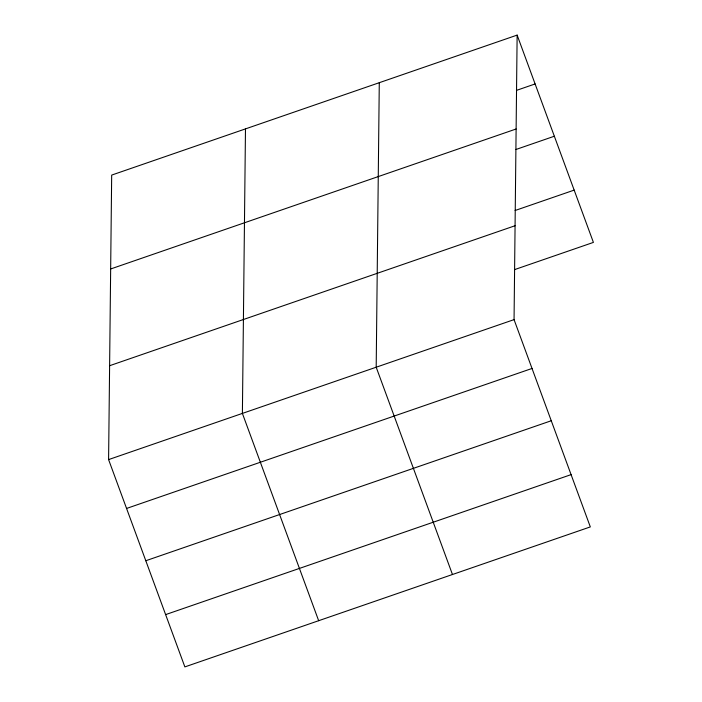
<?xml version="1.0" encoding="UTF-8"?>
<svg xmlns="http://www.w3.org/2000/svg" width="702" height="702" viewBox="0 0 702 702"><rect width="100%" height="100%" fill="white"/><g stroke="black" fill="none" stroke-linecap="round" stroke-linejoin="round"><path stroke-width="1.05" d="M517.137 35.1L514.057 319.621L590.321 526.912L184.863 666.9L108.591 459.599L111.679 175.088L517.137 35.1L593.409 242.401L514.636 269.594M245.481 128.887L242.392 413.408L318.664 620.708M379.282 82.696L376.193 367.216L452.465 574.508M516.453 90.391L535.117 83.95M110.662 268.971L516.119 128.992M516.005 149.473L554.352 136.232M515.092 210.503L574.175 190.11M109.609 365.716L515.075 225.728M108.591 459.599L514.057 319.621M126.562 508.45L532.028 368.462M145.797 560.74L551.263 420.752M165.619 614.61L571.086 474.631"/></g></svg>
